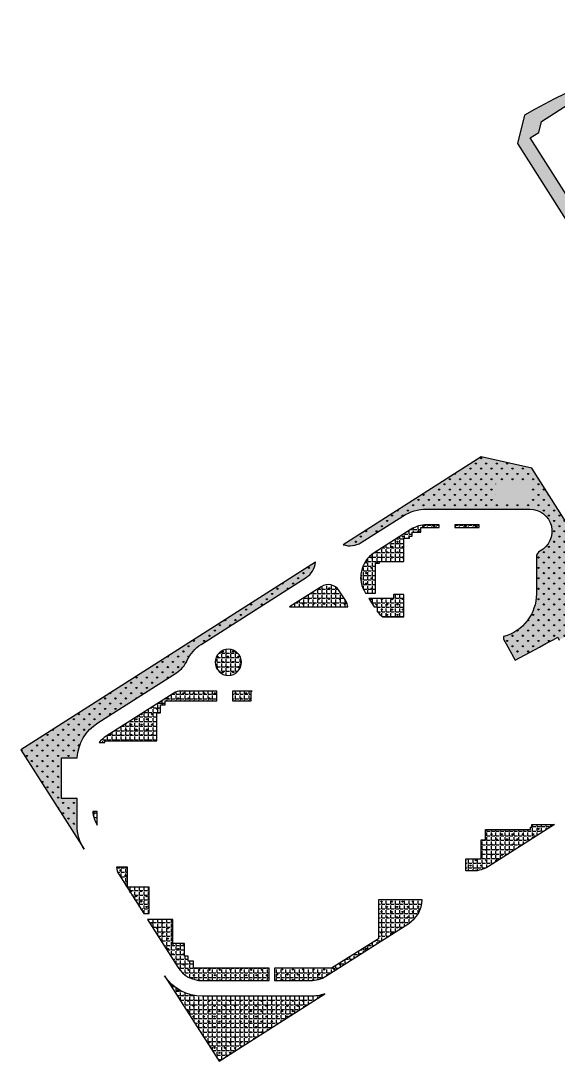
# Model space of a CAD drawing. Extents: x 1977 to 1034874806, y 3985 to 587211952.
# Drawn here: x 516731156 to 516936495, y 292208147 to 292605803 of the extents above; entities that cross this region are included whole.
import ezdxf

# ---------------------------------------------------------------- set-up
doc = ezdxf.new("R2010")
doc.units = 0
doc.header["$LTSCALE"] = 10
doc.header["$MEASUREMENT"] = 0
for name, color, linetype in [('M-绿化 填充 实土104', 126, 'Continuous'), ('M-绿化 填充 实土109', 126, 'Continuous'), ('SPACE_HATCH', 8, 'Continuous')]:
    doc.layers.add(name, color=color, linetype=linetype)
pattern_1 = [(90, (516948823.7, 292360715), (-1995.591, 1995.591), [529.16, -3462.02]), (45, (516948823.7, 292360715), (-1995.592, 1995.592), [529.16, -2293.032]), (135, (516948823.7, 292360715), (-1995.592, -1995.592), [529.16, -2293.032])]
pattern_2 = [(90, (517216336.2, 292280722.4), (-1995.591, 1995.591), [529.161, -3462.02]), (45, (517216336.2, 292280722.4), (-1995.592, 1995.592), [529.161, -2293.032]), (135, (517216336.2, 292280722.4), (-1995.592, -1995.592), [529.161, -2293.032])]
pattern_3 = [(0, (0, 0), (0, 1746.25), [1270, -476.25]), (90, (0, 0), (-1746.25, 1e-13), [1270, -476.25])]

msp = doc.modelspace()

# ---------------------------------------------------------------- hatches: boundary and pattern name
at = {"layer": 'M-绿化 填充 实土104'}
h = msp.add_hatch(dxfattribs=at)
h.set_pattern_fill('GRASS', color=256, scale=1000)
h.set_pattern_definition([(90, (517209568, 292263336.2), (-1995.591, 1995.591), [529.161, -3462.02]), (45, (517209568, 292263336.2), (-1995.592, 1995.592), [529.161, -2293.032]), (135, (517209568, 292263336.2), (-1995.592, -1995.592), [529.161, -2293.032])])
h.paths.add_polyline_path([(517026228.269, 292593308.488), (517028442.528, 292592155.818), (517036639.177, 292597213.578, -0.1337552651), (517049274.671, 292600821.264), (517114826.897, 292601620.244, -0.074902278), (517120562.049, 292600942.693), (517123005.517, 292605636.549), (517056254.159, 292605405.836, 0.0648491817), (516987632.417, 292596226.813, 0.064894186), (516923656.417, 292569778.813), (516920945.417, 292558862.813), (516953741.286, 292507343.065, 0.2395148962), (516958266.577, 292507558.164), (516959860.51, 292508565.638), (516940069.259, 292539680.46), (516939562.994, 292539358.441), (516925769.861, 292561043.447), (516929072.636, 292563144.236), (516930066.19, 292567331.655), (516941794.656, 292574791.754), (516944370.806, 292570741.637), (516943780.163, 292570365.948), (516946647.503, 292565858.033), (516946643.894, 292565362.366, -0.1795361481), (516952939.346, 292571611.431), (516957148.506, 292579719.927, -0.1879278584), (516967526.188, 292588809.167), (516969194.637, 292589407.51, -0.2099432466), (516984443.384, 292588398.252), (516996191.21, 292582282.721, 0.2617477249), (517012840.26, 292582816.394), (517024257.932, 292589523.503)])
h.paths.add_polyline_path([(517145939.436, 292591588.091, 0.071374484), (517148793.712, 292592859.304), (517165658.517, 292603468.088, -0.0784951198), (517171108.346, 292605803.372), (517123005.517, 292605636.549), (517122141.385, 292603976.571)])
at = {"layer": 'M-绿化 填充 实土109'}
h = msp.add_hatch(dxfattribs=at)
h.set_pattern_fill('GRASS', color=256, scale=1000)
h.set_pattern_definition(pattern_2)
h.paths.add_polyline_path([(516938968.546, 292403851.791), (516944053.902, 292407036.114), (516936335.993, 292419160.217), (516926370.768, 292434814.641), (516907042.768, 292439106.641), (516854350.778, 292405564.617, 0.2277627445), (516861230.746, 292406387.147), (516877119.06, 292416501.136, -0.1426750791), (516886248.028, 292419160.217), (516914377.513, 292419160.217), (516925628.248, 292419160.217, -0.786697984), (516929517.771, 292403102.333, 0.2809377671), (516928161.749, 292400879.426), (516928161.749, 292386810.222, -0.3377544561), (516915661.749, 292370416.621), (516915661.749, 292369475.695), (516916627.257, 292367682.758), (516920007.047, 292361406.525), (516929347.234, 292366436.273), (516931791.476, 292367752.512), (516934545.774, 292369235.718), (516936306.977, 292370184.137), (516936875.947, 292369127.69), (516946194.459, 292374146.349), (516947420.76, 292371869.386), (516961584.346, 292379497.449), (516954794.21, 292390164.109), (516949632.086, 292386931.717)])
h.paths.add_polyline_path([(516926093.039, 292422160.217), (516912718.356, 292422160.217), (516912718.356, 292429972.678), (516926093.039, 292429972.678)], flags=16)
h = msp.add_hatch(dxfattribs=at)
h.set_pattern_fill('GRASS', color=256, scale=1000)
h.set_pattern_definition(pattern_2)
h.paths.add_polyline_path([(516877461.749, 292408060.217), (516879661.749, 292408060.217), (516879661.749, 292408860.217), (516880761.749, 292408860.217), (516880761.749, 292410360.217), (516884061.749, 292410360.217), (516884061.749, 292412160.217), (516891061.749, 292412160.217), (516891061.749, 292413160.217), (516886248.028, 292413160.217, 0.1426750811), (516880341.049, 292411439.635), (516866141.861, 292402400.889, 0.4191178606), (516862869.449, 292387060.217), (516866661.749, 292387060.217), (516866661.749, 292398560.217), (516868161.749, 292398560.217), (516868161.749, 292399160.217), (516877461.749, 292399160.217)])
h = msp.add_hatch(dxfattribs=at)
h.set_pattern_fill('GRASS', color=256, scale=1000)
h.set_pattern_definition(pattern_2)
h.paths.add_polyline_path([(516897061.749, 292412160.217), (516906261.749, 292412160.217), (516906261.749, 292413160.217), (516897061.749, 292413160.217)])
h = msp.add_hatch(dxfattribs=at)
h.set_pattern_fill('GRASS', color=256, scale=1000)
h.set_pattern_definition(pattern_2)
h.paths.add_polyline_path([(516731155.768, 292327142.641), (516755320.861, 292289181.383, -0.1426759371), (516752661.749, 292298310.399), (516752661.749, 292308510.217), (516746661.749, 292308510.217), (516746661.749, 292324110.217), (516752691.778, 292324110.217, -0.2406068971), (516760532.782, 292337441.135), (516790658.852, 292356618.421, 0.1461276573), (516794780.005, 292361377.157, -0.1461276517), (516800025.108, 292367433.729), (516840138.932, 292392968.898, 0.2274362349), (516843791.712, 292398846.286)])
h = msp.add_hatch(dxfattribs=at)
h.set_pattern_fill('GRASS', color=256, scale=1000)
h.set_pattern_definition(pattern_1)
h.paths.add_polyline_path([(516856060.355, 292381860.091, 0.1172091421), (516855303.335, 292384045.082), (516852794.888, 292387985.662, 0.4142135688), (516845891.981, 292389518.589), (516833861.059, 292381860.091)])
h = msp.add_hatch(dxfattribs=at)
h.set_pattern_fill('GRASS', color=256, scale=1000)
h.set_pattern_definition(pattern_2)
h.paths.add_polyline_path([(516873561.749, 292385060.217), (516864140.763, 292385060.217), (516866177.781, 292381860.217), (516867369.767, 292381860.217), (516867369.767, 292380074.572, 0.0690855103), (516869533.579, 292377960.217), (516877461.749, 292377960.217), (516877461.749, 292386560.217), (516873561.749, 292386560.217)])
h = msp.add_hatch(dxfattribs=at)
h.set_pattern_fill('GRASS', color=256, scale=1000)
h.set_pattern_definition([(90, (517217418.6, 292278722.4), (-1995.591, 1995.591), [529.161, -3462.02]), (45, (517217418.6, 292278722.4), (-1995.592, 1995.592), [529.161, -2293.032]), (135, (517217418.6, 292278722.4), (-1995.592, -1995.592), [529.161, -2293.032])])
h.paths.add_polyline_path([(516805469.775, 292360610.217, 1), (516815469.775, 292360610.217, 1)])
h = msp.add_hatch(dxfattribs=at)
h.set_pattern_fill('GRASS', color=256, scale=1000)
h.set_pattern_definition(pattern_2)
h.paths.add_polyline_path([(516763754.77, 292332379.634, 0.0828225502), (516761062.889, 292329960.217), (516763269.775, 292329960.217), (516763269.775, 292330560.217), (516783169.775, 292330560.217), (516783169.775, 292341310.217), (516784569.775, 292341310.217), (516784569.775, 292344410.217), (516786369.775, 292344410.217), (516786369.775, 292345910.217), (516806069.775, 292345910.217), (516806069.775, 292349610.217), (516792279.114, 292349610.217, 0.1426750811), (516789594.123, 292348828.134)])
h = msp.add_hatch(dxfattribs=at)
h.set_pattern_fill('GRASS', color=256, scale=1000)
h.set_pattern_definition(pattern_2)
h.paths.add_polyline_path([(516812069.775, 292349610.217), (516812069.775, 292345910.217), (516819161.749, 292345910.217), (516819161.749, 292349610.217)])
h = msp.add_hatch(dxfattribs=at)
h.set_pattern_fill('GRASS', color=256, scale=1000)
h.set_pattern_definition(pattern_2)
h.paths.add_polyline_path([(516760369.017, 292303610.217), (516758661.733, 292303610.315, 0.1347698498), (516760368.617, 292298011.569)])
h = msp.add_hatch(dxfattribs=at)
h.set_pattern_fill('GRASS', color=256, scale=1000)
h.set_pattern_definition(pattern_2)
h.paths.add_polyline_path([(516908711.745, 292296660.217), (516908711.752, 292292810.217), (516907061.749, 292292810.217), (516907061.749, 292292060.217), (516907061.749, 292289033.234), (516907061.749, 292285460.217), (516901261.749, 292285460.217), (516901261.749, 292280850.364), (516903947.108, 292280850.364, 0.142675211), (516909854.091, 292282570.949), (516935129.09, 292298660.217), (516926461.816, 292298660.217), (516926461.816, 292297560.111), (516925861.756, 292297560.111), (516925861.757, 292296660.217)])
h = msp.add_hatch(dxfattribs=at)
h.set_pattern_fill('GRASS', color=256, scale=1000)
h.set_pattern_definition(pattern_1)
h.paths.add_polyline_path([(516778106.713, 292264560.183), (516780261.749, 292264560.183), (516780261.749, 292273560.217), (516780261.749, 292274660.217), (516778761.749, 292274660.217), (516771861.749, 292274660.217), (516771861.749, 292282260.217), (516767766.389, 292282260.217, 0.1426768674), (516768548.491, 292279575.197)])
h = msp.add_hatch(dxfattribs=at)
h.set_pattern_fill('GRASS', color=256, scale=1000)
h.set_pattern_definition(pattern_1)
h.paths.add_polyline_path([(516867861.749, 292254860.217), (516849938.002, 292243660.217), (516828061.749, 292243660.217), (516828061.749, 292238960.217), (516841865.325, 292238960.217, 0.142675211), (516847772.309, 292240680.802), (516879404.912, 292260817.121, 0.2482548819), (516884492.786, 292269760.217), (516867861.749, 292269760.217)])
h = msp.add_hatch(dxfattribs=at)
h.set_pattern_fill('GRASS', color=256, scale=1000)
h.set_pattern_definition(pattern_2)
h.paths.add_polyline_path([(516826061.749, 292238960.217), (516826061.749, 292243660.217), (516797111.747, 292243660.217), (516797111.747, 292246360.217), (516795161.749, 292246360.217), (516795161.749, 292248310.217), (516793761.749, 292248310.217), (516793761.749, 292253160.216), (516789261.748, 292253160.216), (516789261.748, 292262260.184), (516783127.115, 292262260.184), (516779570.842, 292262260.184), (516791161.018, 292244053.173, 0.2563846891), (516800440.395, 292238960.217)])
h = msp.add_hatch(dxfattribs=at)
h.set_pattern_fill('GRASS', color=256, scale=1000)
h.set_pattern_definition(pattern_1)
h.paths.add_polyline_path([(516847273.288, 292233843.333, -0.0811124327), (516841865.325, 292232960.217), (516800440.395, 292232960.217, -0.2557707538), (516786120.617, 292240798.123), (516806905.768, 292208146.641)])
at = {"layer": 'SPACE_HATCH'}
h = msp.add_hatch(dxfattribs=at)
h.set_pattern_fill('ANGLE', color=256, scale=500, style=0)
h.set_pattern_definition(pattern_3)
h.paths.add_polyline_path([(517049274.671, 292600821.264), (517114826.897, 292601620.244, -0.074902278), (517120562.049, 292600942.693), (517123005.517, 292605636.549), (517056252.839, 292605405.832, 0.0648479448), (516987632.417, 292596226.813, 0.064894186), (516923656.417, 292569778.813), (516920945.417, 292558862.813), (516953741.286, 292507343.065, 0.2395148962), (516958266.577, 292507558.164), (516959860.51, 292508565.638), (516940069.259, 292539680.46), (516939562.994, 292539358.441), (516925769.861, 292561043.447), (516929072.636, 292563144.236), (516930066.19, 292567331.655), (516941794.656, 292574791.754), (516944370.806, 292570741.637), (516943780.163, 292570365.948), (516946647.503, 292565858.033), (516946643.894, 292565362.366, -0.1795361481), (516952939.346, 292571611.431), (516957148.506, 292579719.927, -0.1879278584), (516967526.188, 292588809.167), (516969194.637, 292589407.51, -0.2099432466), (516984443.384, 292588398.252), (516996191.223, 292582282.714, 0.2617474858), (517012840.26, 292582816.394), (517024257.932, 292589523.503), (517026228.269, 292593308.488), (517028442.528, 292592155.818), (517036639.177, 292597213.578, -0.1337552651)])
h = msp.add_hatch(dxfattribs=at)
h.set_pattern_fill('ANGLE', color=256, scale=500, style=0)
h.set_pattern_definition(pattern_3)
h.paths.add_polyline_path([(516938968.546, 292403851.791), (516944053.902, 292407036.114), (516926370.768, 292434814.641), (516907042.768, 292439106.641), (516854350.778, 292405564.617, 0.2277627445), (516861230.746, 292406387.147), (516877119.06, 292416501.136, -0.1426750791), (516886248.028, 292419160.217), (516925628.248, 292419160.217, -0.786697984), (516929517.771, 292403102.333, 0.2809377671), (516928161.749, 292400879.426), (516928161.749, 292386810.222, -0.3377544561), (516915661.749, 292370416.621), (516915661.749, 292369475.695), (516920007.047, 292361406.525), (516936306.977, 292370184.137), (516936875.947, 292369127.69), (516946194.459, 292374146.349), (516947420.76, 292371869.386), (516961584.346, 292379497.449), (516954794.21, 292390164.109), (516949632.086, 292386931.717)])
h = msp.add_hatch(dxfattribs=at)
h.set_pattern_fill('ANGLE', color=256, scale=500, style=0)
h.set_pattern_definition(pattern_3)
h.paths.add_polyline_path([(516879661.749, 292408060.217), (516879661.749, 292408860.217), (516880761.749, 292408860.217), (516880761.749, 292410360.217), (516884061.749, 292410360.217), (516884061.749, 292412160.217), (516891061.749, 292412160.217), (516891061.749, 292413160.217), (516886248.028, 292413160.217, 0.1426750811), (516880341.049, 292411439.635), (516866141.861, 292402400.889, 0.4191178606), (516862869.449, 292387060.217), (516866661.749, 292387060.217), (516866661.749, 292398560.217), (516868161.749, 292398560.217), (516868161.749, 292399160.217), (516877461.749, 292399160.217), (516877461.749, 292408060.217)])
h = msp.add_hatch(dxfattribs=at)
h.set_pattern_fill('ANGLE', color=256, scale=500, style=0)
h.set_pattern_definition(pattern_3)
h.paths.add_polyline_path([(516906261.749, 292413160.217), (516897061.749, 292413160.217), (516897061.749, 292412160.217), (516906261.749, 292412160.217)])
h = msp.add_hatch(dxfattribs=at)
h.set_pattern_fill('ANGLE', color=256, scale=500, style=0)
h.set_pattern_definition(pattern_3)
h.paths.add_polyline_path([(516790658.852, 292356618.421, 0.1461276573), (516794780.005, 292361377.157, -0.1461276517), (516800025.108, 292367433.729), (516840138.932, 292392968.898, 0.2274362349), (516843791.712, 292398846.286), (516731155.768, 292327142.641), (516755320.861, 292289181.383, -0.1426759371), (516752661.749, 292298310.399), (516752661.749, 292308510.217), (516746661.749, 292308510.217), (516746661.749, 292324110.217), (516752691.778, 292324110.217, -0.2406068971), (516760532.782, 292337441.135)])
h = msp.add_hatch(dxfattribs=at)
h.set_pattern_fill('ANGLE', color=256, scale=500, style=0)
h.set_pattern_definition(pattern_3)
h.paths.add_polyline_path([(516852794.888, 292387985.662, 0.4142135688), (516845891.981, 292389518.589), (516833861.059, 292381860.091), (516856060.355, 292381860.091, 0.1172091421), (516855303.335, 292384045.082)])
h = msp.add_hatch(dxfattribs=at)
h.set_pattern_fill('ANGLE', color=256, scale=500, style=0)
h.set_pattern_definition(pattern_3)
h.paths.add_polyline_path([(516867369.767, 292380074.572, 0.0690855103), (516869533.579, 292377960.217), (516877461.749, 292377960.217), (516877461.749, 292386560.217), (516873561.749, 292386560.217), (516873561.749, 292385060.217), (516864140.763, 292385060.217), (516866177.781, 292381860.217), (516867369.767, 292381860.217)])
h = msp.add_hatch(dxfattribs=at)
h.set_pattern_fill('ANGLE', color=256, scale=500, style=0)
h.set_pattern_definition(pattern_3)
h.paths.add_polyline_path([(516805469.775, 292360610.217, 1), (516815469.775, 292360610.217, 1)])
h = msp.add_hatch(dxfattribs=at)
h.set_pattern_fill('ANGLE', color=256, scale=500, style=0)
h.set_pattern_definition(pattern_3)
h.paths.add_polyline_path([(516763269.775, 292329960.217), (516763269.775, 292330560.217), (516783169.775, 292330560.217), (516783169.775, 292341310.217), (516784569.775, 292341310.217), (516784569.775, 292344410.217), (516786369.775, 292344410.217), (516786369.775, 292345910.217), (516806069.775, 292345910.217), (516806069.775, 292349610.217), (516792279.114, 292349610.217, 0.1426750811), (516789594.123, 292348828.134), (516763754.77, 292332379.634, 0.0828225501), (516761062.889, 292329960.217)])
h = msp.add_hatch(dxfattribs=at)
h.set_pattern_fill('ANGLE', color=256, scale=500, style=0)
h.set_pattern_definition(pattern_3)
h.paths.add_polyline_path([(516819161.749, 292349610.217), (516812069.775, 292349610.217), (516812069.775, 292345910.217), (516819161.749, 292345910.217)])
h = msp.add_hatch(dxfattribs=at)
h.set_pattern_fill('ANGLE', color=256, scale=500, style=0)
h.set_pattern_definition(pattern_3)
h.paths.add_polyline_path([(516760369.017, 292303610.217), (516758661.733, 292303610.315, 0.1236264098), (516760369.776, 292298373.008)])
h = msp.add_hatch(dxfattribs=at)
h.set_pattern_fill('ANGLE', color=256, scale=500, style=0)
h.set_pattern_definition(pattern_3)
h.paths.add_polyline_path([(516925861.756, 292297560.111), (516925861.757, 292296660.217), (516908711.745, 292296660.217), (516908711.752, 292292810.217), (516907061.749, 292292810.217), (516907061.749, 292285460.217), (516901261.749, 292285460.217), (516901261.749, 292280850.364), (516903947.108, 292280850.364, 0.142675211), (516909854.091, 292282570.949), (516935129.09, 292298660.217), (516926461.816, 292298660.217), (516926461.816, 292297560.111)])
h = msp.add_hatch(dxfattribs=at)
h.set_pattern_fill('ANGLE', color=256, scale=500, style=0)
h.set_pattern_definition(pattern_3)
h.paths.add_polyline_path([(516780261.749, 292264560.183), (516780261.749, 292274660.217), (516771861.749, 292274660.217), (516771861.749, 292282260.217), (516767766.389, 292282260.217, 0.1426768674), (516768548.491, 292279575.197), (516778106.713, 292264560.183)])
h = msp.add_hatch(dxfattribs=at)
h.set_pattern_fill('ANGLE', color=256, scale=500, style=0)
h.set_pattern_definition(pattern_3)
h.paths.add_polyline_path([(516884492.786, 292269760.217), (516867861.749, 292269760.217), (516867861.749, 292254860.217), (516849938.002, 292243660.217), (516828061.749, 292243660.217), (516828061.749, 292238960.217), (516841865.325, 292238960.217, 0.142675211), (516847772.309, 292240680.802), (516879404.912, 292260817.121, 0.2482548819)])
h = msp.add_hatch(dxfattribs=at)
h.set_pattern_fill('ANGLE', color=256, scale=500, style=0)
h.set_pattern_definition(pattern_3)
h.paths.add_polyline_path([(516826061.749, 292243660.217), (516797111.747, 292243660.217), (516797111.747, 292246360.217), (516795161.749, 292246360.217), (516795161.749, 292248310.217), (516793761.749, 292248310.217), (516793761.749, 292253160.216), (516789261.748, 292253160.216), (516789261.748, 292262260.184), (516779570.842, 292262260.184), (516791161.018, 292244053.173, 0.2563846891), (516800440.395, 292238960.217), (516826061.749, 292238960.217)])
h = msp.add_hatch(dxfattribs=at)
h.set_pattern_fill('ANGLE', color=256, scale=500, style=0)
h.set_pattern_definition(pattern_3)
h.paths.add_polyline_path([(516847273.288, 292233843.333, -0.0811124327), (516841865.325, 292232960.217), (516800440.395, 292232960.217, -0.2557707538), (516786120.617, 292240798.123), (516806905.768, 292208146.641)])

# ---------------------------------------------------------------- linework, layer by layer
at = {"layer": 'M-绿化 填充 实土104'}
msp.add_lwpolyline([(516987632.417, 292596226.813, 0.064894186), (516923656.417, 292569778.813), (516920945.417, 292558862.813), (516953741.286, 292507343.065, 0.2395148962)], format="xyb", dxfattribs=at)
msp.add_lwpolyline([(516939562.994, 292539358.441), (516925769.861, 292561043.447), (516929072.636, 292563144.236), (516930066.19, 292567331.655), (516941794.656, 292574791.754)], dxfattribs=at)
at = {"layer": 'M-绿化 填充 实土109'}
for points in [[(516944053.902, 292407036.114), (516936335.993, 292419160.217), (516926370.768, 292434814.641), (516907042.768, 292439106.641), (516854350.778, 292405564.617, 0.2277627445), (516861230.746, 292406387.147), (516877119.06, 292416501.136, -0.1426750791), (516886248.028, 292419160.217), (516914377.513, 292419160.217), (516925628.248, 292419160.217, -0.786697984), (516929517.771, 292403102.333, 0.2809377671), (516928161.749, 292400879.426), (516928161.749, 292386810.222, -0.3377544561), (516915661.749, 292370416.621), (516915661.749, 292369475.695), (516916627.257, 292367682.758), (516920007.047, 292361406.525), (516929347.234, 292366436.273), (516931791.476, 292367752.512), (516934545.774, 292369235.718), (516936306.977, 292370184.137), (516936875.947, 292369127.69)], [(516925861.756, 292297560.111), (516926461.816, 292297560.111), (516926461.816, 292298660.217), (516935129.09, 292298660.217), (516909854.091, 292282570.949, -0.142675211), (516903947.108, 292280850.364), (516901261.749, 292280850.364), (516901261.749, 292285460.217), (516907061.749, 292285460.217), (516907061.749, 292289033.234), (516907061.749, 292292060.217), (516907061.749, 292292810.217), (516908711.752, 292292810.217), (516908711.745, 292296660.217), (516925861.757, 292296660.217), (516925861.756, 292297560.111)]]:
    msp.add_lwpolyline(points, format="xyb", dxfattribs=at)
for points in [[(516879661.749, 292408060.217), (516879661.749, 292408860.217), (516880761.749, 292408860.217), (516880761.749, 292410360.217), (516884061.749, 292410360.217), (516884061.749, 292412160.217), (516891061.749, 292412160.217), (516891061.749, 292413160.217), (516886248.028, 292413160.217, 0.1426750811), (516880341.049, 292411439.635), (516866141.861, 292402400.889, 0.4191178606), (516862869.449, 292387060.217), (516866661.749, 292387060.217), (516866661.749, 292398560.217), (516868161.749, 292398560.217), (516868161.749, 292399160.217), (516877461.749, 292399160.217), (516877461.749, 292408060.217)], [(516790658.852, 292356618.421, 0.1461276573), (516794780.005, 292361377.157, -0.1461276517), (516800025.108, 292367433.729), (516840138.932, 292392968.898, 0.2274362349), (516843791.712, 292398846.286), (516731155.768, 292327142.641), (516755320.861, 292289181.383, -0.1426759371), (516752661.749, 292298310.399), (516752661.749, 292308510.217), (516746661.749, 292308510.217), (516746661.749, 292324110.217), (516752691.778, 292324110.217, -0.2406068971), (516760532.782, 292337441.135), (516790658.852, 292356618.421, 0.1461276573)], [(516852794.888, 292387985.662, 0.4142135688), (516845891.981, 292389518.589), (516833861.059, 292381860.091), (516856060.355, 292381860.091, 0.1172091421), (516855303.335, 292384045.082), (516852794.888, 292387985.662, 0.4142135688)], [(516867369.767, 292380074.572, 0.0690855103), (516869533.579, 292377960.217), (516877461.749, 292377960.217), (516877461.749, 292386560.217), (516873561.749, 292386560.217), (516873561.749, 292385060.217), (516864140.763, 292385060.217), (516866177.781, 292381860.217), (516867369.767, 292381860.217)], [(516805469.775, 292360610.217, 1), (516815469.775, 292360610.217, 1), (516805469.775, 292360610.217, 1)], [(516763269.775, 292329960.217), (516763269.775, 292330560.217), (516783169.775, 292330560.217), (516783169.775, 292341310.217), (516784569.775, 292341310.217), (516784569.775, 292344410.217), (516786369.775, 292344410.217), (516786369.775, 292345910.217), (516806069.775, 292345910.217), (516806069.775, 292349610.217), (516792279.114, 292349610.217, 0.1426750811), (516789594.123, 292348828.134), (516763754.77, 292332379.634, 0.0828225501), (516761062.889, 292329960.217)], [(516760369.017, 292303610.217), (516758665.484, 292303610.314), (516758661.733, 292303610.315, 0.1236264098), (516760369.776, 292298373.008), (516760369.017, 292303610.217)], [(516780261.749, 292273560.217), (516780261.749, 292274660.217), (516778761.749, 292274660.217), (516771861.749, 292274660.217), (516771861.749, 292282260.217), (516767766.389, 292282260.217, 0.1426768674), (516768548.491, 292279575.197), (516778106.713, 292264560.183), (516780261.749, 292264560.183), (516780261.749, 292273560.217)], [(516884492.786, 292269760.217), (516867861.749, 292269760.217), (516867861.749, 292254860.217), (516849938.002, 292243660.217), (516828061.749, 292243660.217), (516828061.749, 292238960.217), (516841865.325, 292238960.217, 0.142675211), (516847772.309, 292240680.802), (516879404.912, 292260817.121, 0.2482548819), (516884492.786, 292269760.217)], [(516826061.749, 292243660.217), (516797111.747, 292243660.217), (516797111.747, 292246360.217), (516795161.749, 292246360.217), (516795161.749, 292248310.217), (516793761.749, 292248310.217), (516793761.749, 292253160.216), (516789261.748, 292253160.216), (516789261.748, 292262260.184), (516783127.115, 292262260.184), (516779570.842, 292262260.184), (516791161.018, 292244053.173, 0.2563846891), (516800440.395, 292238960.217), (516826061.749, 292238960.217), (516826061.749, 292243660.217)], [(516847273.288, 292233843.333, -0.0811124327), (516841865.325, 292232960.217), (516800440.395, 292232960.217, -0.2557707538), (516786120.617, 292240798.123), (516806905.768, 292208146.641), (516847273.288, 292233843.333, -0.0811124327)]]:
    msp.add_lwpolyline(points, format="xyb", close=True, dxfattribs=at)
for points in [[(516906261.749, 292413160.217), (516897061.749, 292413160.217), (516897061.749, 292412160.217), (516906261.749, 292412160.217), (516906261.749, 292413160.217)], [(516819511.749, 292349610.217), (516812069.775, 292349610.217), (516812069.775, 292345910.217), (516819161.749, 292345910.217), (516819161.749, 292349610.217)]]:
    msp.add_lwpolyline(points, close=True, dxfattribs=at)

doc.saveas('drawing.dxf')
